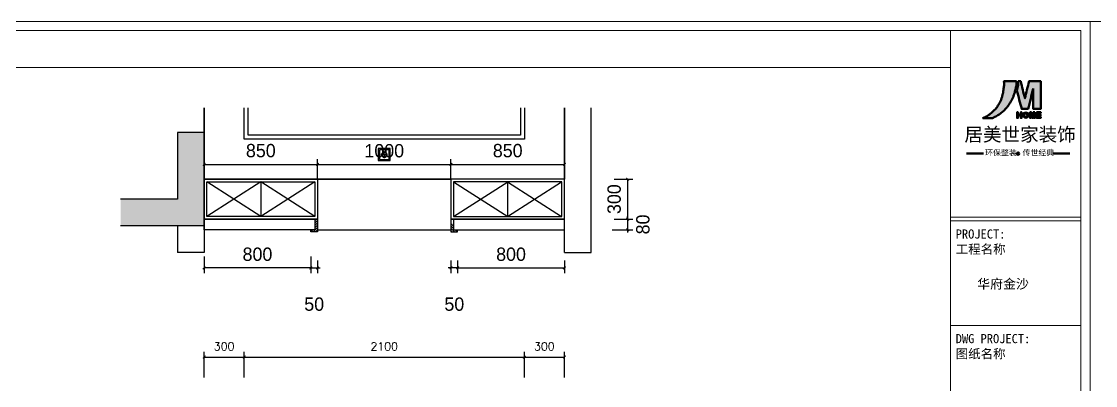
# Model space of a CAD drawing. Extents: x 643133 to 135659452, y -425133 to -387116.
# Drawn here: x 766907 to 774955, y -419129 to -416396 of the extents above; entities that cross this region are included whole.
import ezdxf
from ezdxf.enums import TextEntityAlignment as Align
from ezdxf.xclip import XClip

# ---------------------------------------------------------------- set-up
doc = ezdxf.new("R2010")
doc.units = 0
doc.header["$LTSCALE"] = 10
doc.header["$MEASUREMENT"] = 0
doc.header["$XCLIPFRAME"] = 0
for name, color, linetype in [('30', 30, 'Continuous'), ('34', 34, 'Continuous'), ('38', 38, 'Continuous')]:
    doc.layers.add(name, color=color, linetype=linetype)
doc.styles.add('12354', font='', dxfattribs={"height": 180})
doc.styles.add('ATT', font='')
doc.styles.get("Standard").update_dxf_attribs({"font": 'gbenor.shx', "bigfont": 'gbcbig.shx'})
doc.styles.add('外部标注', font='complex.shx')
doc.styles.add('标注', font='stylu.ttf')
doc.styles.get('12354').set_extended_font_data('SimSun')
doc.styles.get('ATT').set_extended_font_data('SimSun')
doc.dimstyles.new('平面布局内部', dxfattribs={"dimtxt": 60, "dimasz": 20, "dimexe": 40, "dimexo": 0, "dimgap": 50, "dimtad": 1, "dimdec": 0, "dimzin": 0, "dimdsep": 46, "dimtxsty": '外部标注', "dimblk": 'ARCHTICK', "dimcen": 5, "dimclrt": 56, "dimadec": 0, "dimazin": 0, "dimtfac": 1, "dimtdec": 0, "dimtmove": 2, "dimatfit": 3, "dimldrblk": 'DOT', "dimfxl": 40, "dimtolj": 1, "dimtzin": 0, "dimarcsym": 0})

# ---------------------------------------------------------------- blocks, each defined once
blk = doc.blocks.new('A$C2F4C2F6D')
at = {"layer": '34', "lineweight": 70}
h = blk.add_hatch(color=256, dxfattribs=at)
h.dxf.hatch_style = 1
edge = h.paths.add_edge_path()
edge.add_spline(control_points=[(739, 1367), (741, 1347), (745, 1304), (733, 1230), (722, 1159), (703, 1075), (674, 1004), (632, 932), (582, 861), (512, 804), (441, 747), (395, 727), (369, 716)], knot_values=[821.693615, 821.693615, 821.693615, 821.693615, 881.714285, 951.692164, 1042.873539, 1097.88705, 1211.017281, 1271.746573, 1347.160579, 1471.309437, 1537.857957, 1620.799899, 1620.799899, 1620.799899, 1620.799899], weights=[1, 1, 1, 1, 1, 1, 1, 1, 1, 1, 1, 1, 1], degree=3, periodic=0)
edge.add_spline(control_points=[(369, 716), (425, 716), (481, 716), (537, 716)], knot_values=[820.693615, 820.693615, 820.693615, 820.693615, 821.693615, 821.693615, 821.693615, 821.693615], weights=[1, 1, 1, 1], degree=3, periodic=0)
edge.add_spline(control_points=[(537, 716), (556, 726), (602, 749), (661, 783), (716, 827), (755, 866), (797, 912), (831, 959), (870, 1018), (901, 1075), (916, 1136), (936, 1188), (950, 1246), (959, 1299), (962, 1337), (962, 1359), (962, 1367)], knot_values=[0, 0, 0, 0, 63.625453, 157.471195, 201.223304, 273.64864, 324.749062, 388.755508, 445.405141, 541.77799, 574.43262, 635.347493, 707.473665, 753.740434, 797.337565, 820.693615, 820.693615, 820.693615, 820.693615], weights=[1, 1, 1, 1, 1, 1, 1, 1, 1, 1, 1, 1, 1, 1, 1, 1, 1], degree=3, periodic=0)
edge.add_spline(control_points=[(962, 1367), (888, 1367), (814, 1367), (739, 1367)], knot_values=[1620.799899, 1620.799899, 1620.799899, 1620.799899, 1621.799899, 1621.799899, 1621.799899, 1621.799899], weights=[1, 1, 1, 1], degree=3, periodic=0)
edge = h.paths.add_edge_path()
edge.add_spline(control_points=[(1109, 1067), (1084, 1167), (1060, 1267), (1035, 1367)], knot_values=[5, 5, 5, 5, 6, 6, 6, 6], weights=[1, 1, 1, 1], degree=3, periodic=0)
edge.add_spline(control_points=[(1035, 1367), (1020, 1367), (1006, 1367), (991, 1367)], knot_values=[6, 6, 6, 6, 7, 7, 7, 7], weights=[1, 1, 1, 1], degree=3, periodic=0)
edge.add_spline(control_points=[(991, 1367), (992, 1359), (993, 1338), (990, 1299), (982, 1253), (972, 1221), (967, 1205)], knot_values=[7, 7, 7, 7, 30.180111, 71.314603, 122.667075, 171.80595, 171.80595, 171.80595, 171.80595], weights=[1, 1, 1, 1, 1, 1, 1], degree=3, periodic=0)
edge.add_spline(control_points=[(967, 1205), (996, 1096), (1024, 987), (1053, 877)], knot_values=[171.80595, 171.80595, 171.80595, 171.80595, 172.80595, 172.80595, 172.80595, 172.80595], weights=[1, 1, 1, 1], degree=3, periodic=0)
edge.add_spline(control_points=[(1053, 877), (1091, 877), (1128, 877), (1166, 877)], knot_values=[172.80595, 172.80595, 172.80595, 172.80595, 173.80595, 173.80595, 173.80595, 173.80595], weights=[1, 1, 1, 1], degree=3, periodic=0)
edge.add_spline(control_points=[(1166, 877), (1196, 998), (1226, 1118), (1257, 1239)], knot_values=[173.80595, 173.80595, 173.80595, 173.80595, 174.80595, 174.80595, 174.80595, 174.80595], weights=[1, 1, 1, 1], degree=3, periodic=0)
edge.add_spline(control_points=[(1257, 1239), (1257, 1118), (1257, 998), (1257, 877)], knot_values=[0, 0, 0, 0, 1, 1, 1, 1], weights=[1, 1, 1, 1], degree=3, periodic=0)
edge.add_spline(control_points=[(1257, 877), (1301, 877), (1345, 877), (1388, 877)], knot_values=[1, 1, 1, 1, 2, 2, 2, 2], weights=[1, 1, 1, 1], degree=3, periodic=0)
edge.add_spline(control_points=[(1388, 877), (1388, 1041), (1388, 1204), (1388, 1367)], knot_values=[2, 2, 2, 2, 3, 3, 3, 3], weights=[1, 1, 1, 1], degree=3, periodic=0)
edge.add_spline(control_points=[(1388, 1367), (1320, 1367), (1251, 1367), (1183, 1367)], knot_values=[3, 3, 3, 3, 4, 4, 4, 4], weights=[1, 1, 1, 1], degree=3, periodic=0)
edge.add_spline(control_points=[(1183, 1367), (1158, 1267), (1134, 1167), (1109, 1067)], knot_values=[4, 4, 4, 4, 5, 5, 5, 5], weights=[1, 1, 1, 1], degree=3, periodic=0)
h = blk.add_hatch(color=256, dxfattribs=at)
h.dxf.hatch_style = 1
h.paths.add_polyline_path([(1051, 819), (1036, 819), (1036, 777), (986, 777), (986, 819), (971, 819), (971, 719), (986, 719), (986, 762), (1036, 762), (1036, 719), (1051, 719)])
h = blk.add_hatch(color=256, dxfattribs=at)
h.dxf.hatch_style = 1
h.paths.add_polyline_path([(1168, 769, 1), (1077, 769, 1)])
h.paths.add_polyline_path([(1092, 769, -1), (1153, 769, -1)], flags=16)
h = blk.add_hatch(color=256, dxfattribs=at)
h.dxf.hatch_style = 1
h.paths.add_polyline_path([(1213, 804), (1215, 804), (1232, 719), (1253, 719), (1269, 804), (1271, 804), (1271, 719), (1286, 719), (1286, 819), (1256, 819), (1242, 744), (1228, 819), (1198, 819), (1198, 719), (1213, 719)])
h = blk.add_hatch(color=256, dxfattribs=at)
h.dxf.hatch_style = 1
h.paths.add_polyline_path([(1336, 760), (1386, 760), (1386, 776), (1336, 776), (1336, 804), (1388, 804), (1388, 819), (1318, 819), (1318, 804), (1318, 719), (1336, 719), (1388, 719), (1388, 734), (1336, 734)])
h = blk.add_hatch(color=256, dxfattribs=at)
h.dxf.hatch_style = 1
h.paths.add_polyline_path([(1009, 89, 1), (969, 89, 1)])
for p, q in [((1198, 819), (1228, 819)), ((1207, 819), (1222, 819)), ((1215, 804), (1232, 719)), ((1228, 819), (1242, 744)), ((1242, 744), (1256, 819)), ((1253, 719), (1269, 804)), ((1266, 819), (1256, 819)), ((1286, 819), (1256, 819)), ((1253, 719), (1232, 719)), ((376, 89), (76, 89)), ((1601, 89), (1901, 89))]:
    blk.add_line(p, q, dxfattribs=at)
for points in [[(986, 762), (986, 719), (971, 719), (971, 819), (986, 819), (986, 777)], [(986, 777), (1036, 777)], [(1036, 762), (986, 762)], [(1036, 762), (1036, 719), (1051, 719), (1051, 819), (1036, 819), (1036, 777)], [(1215, 804), (1213, 804), (1213, 719), (1198, 719), (1198, 819)], [(1269, 804), (1271, 804), (1271, 719), (1286, 719), (1286, 819)], [(1336, 804), (1388, 804), (1388, 819), (1318, 819), (1318, 804)], [(1336, 719), (1318, 719), (1318, 804)], [(1336, 734), (1388, 734), (1388, 719), (1318, 719), (1318, 734)], [(1336, 804), (1336, 776)], [(1336, 776), (1386, 776), (1386, 760), (1336, 760)], [(1336, 760), (1336, 734)]]:
    blk.add_lwpolyline(points, dxfattribs=at)
for centre, radius in [((1123, 769), 45.5), ((1123, 769), 30.5), ((989, 89), 20)]:
    blk.add_circle(centre, radius, dxfattribs=at)
for points, knots in [([(962, 1367), (962, 1359), (962, 1337), (959, 1299), (950, 1246), (936, 1188), (916, 1136), (901, 1075), (870, 1018), (831, 959), (797, 912), (755, 866), (716, 827), (661, 783), (602, 749), (556, 726), (537, 716), (481, 716), (425, 716), (369, 716), (395, 727), (441, 747), (512, 804), (582, 861), (632, 932), (674, 1004), (703, 1075), (722, 1159), (733, 1230), (745, 1304), (741, 1347), (739, 1367), (814, 1367), (888, 1367), (962, 1367)], [0, 0, 0, 0, 23.35605, 66.953181, 113.21995, 185.346122, 246.260995, 278.915625, 375.288474, 431.938107, 495.944553, 547.044975, 619.470311, 663.22242, 757.068162, 820.693615, 820.693615, 820.693615, 821.693615, 821.693615, 821.693615, 904.635557, 971.184077, 1095.332935, 1170.74694, 1231.476232, 1344.606464, 1399.619975, 1490.80135, 1560.779229, 1620.799899, 1620.799899, 1620.799899, 1621.799899, 1621.799899, 1621.799899, 1621.799899]), ([(1257, 1239), (1257, 1118), (1257, 998), (1257, 877), (1301, 877), (1345, 877), (1388, 877), (1388, 1041), (1388, 1204), (1388, 1367), (1320, 1367), (1251, 1367), (1183, 1367), (1158, 1267), (1134, 1167), (1109, 1067), (1084, 1167), (1060, 1267), (1035, 1367), (1020, 1367), (1006, 1367), (991, 1367), (992, 1359), (993, 1338), (990, 1299), (982, 1253), (972, 1221), (967, 1205), (996, 1096), (1024, 987), (1053, 877), (1091, 877), (1128, 877), (1166, 877), (1196, 998), (1226, 1118), (1257, 1239)], [0, 0, 0, 0, 1, 1, 1, 2, 2, 2, 3, 3, 3, 4, 4, 4, 5, 5, 5, 6, 6, 6, 7, 7, 7, 30.180111, 71.314603, 122.667075, 171.80595, 171.80595, 171.80595, 172.80595, 172.80595, 172.80595, 173.80595, 173.80595, 173.80595, 174.80595, 174.80595, 174.80595, 174.80595])]:
    blk.add_open_spline(points, degree=3, knots=knots, dxfattribs=at)
at = {"layer": '34', "lineweight": 70, "attachment_point": 1}
for s, insert, char_height, width in [('{\\fMicrosoft YaHei|b0|i0|c134|p34;居美世家装饰}', (42, 547), 240, 1991.83), ('{\\fMicrosoft YaHei|b0|i0|c134|p34;环保整装   传世经典}', (406, 155), 100, 2388.72)]:
    blk.add_mtext(s, dxfattribs=dict(at, insert=insert, char_height=char_height, width=width))
blk = doc.blocks.new('5435432')
at = {"layer": '38', "lineweight": 13}
for p, q in [((682744, -387889), (713632, -387889)), ((682744, -409731), (682744, -387889)), ((713632, -387889), (713632, -409731))]:
    blk.add_line(p, q, dxfattribs=at)
at = {"layer": '38', "lineweight": 5}
for p, q in [((682966, -388111), (713410, -388111)), ((710237, -388111), (710237, -409509)), ((713410, -388111), (713410, -409509)), ((685687, -389010), (710237, -389010)), ((710237, -392654), (713410, -392654)), ((710237, -392744), (713410, -392744)), ((710237, -395299), (713410, -395299))]:
    blk.add_line(p, q, dxfattribs=at)
at = {"layer": '34', "xscale": 1.378752506629098, "yscale": 1.37875250664365, "zscale": 1.378752506635597}
blk.add_blockref('A$C2F4C2F6D', (710518, -391231), dxfattribs=at)
at = {"layer": '34', "style": '12354'}
for s, height, p in [('PROJECT:', 222.2, (710364, -393068)), ('工程名称', 222.2, (710364, -393437)), ('DWG PROJECT:', 222.22, (710364, -395617)), ('图纸名称', 222.2, (710364, -395986))]:
    blk.add_text(s, height=height, dxfattribs=at).set_placement(p, align=Align.MIDDLE_LEFT)
at = {"layer": '34', "insert": (685900, -389051), "char_height": 87.68, "width": 134889609.43, "attachment_point": 1}
blk.add_mtext('{\\fSimSun|b0|i0|c134|p2;Chengdu Hong yu Decoration co.,Ltd\\fArial|b0|i0|c0|p34;}', dxfattribs=at)
at = {"layer": '34', "linetype": 'ByBlock', "lineweight": -3, "insert": (710887, -394168), "char_height": 230.4, "width": 1957.95, "attachment_point": 1, "style": 'ATT'}
blk.add_mtext('华府金沙', dxfattribs=at)
blk = doc.blocks.new('A$C4FE514A6')
at = {"layer": '38'}
h = blk.add_hatch(color=256, dxfattribs=at)
h.paths.add_polyline_path([(218, 150), (202, 150, -0.198912), (186, 114, -0.198912), (150, 98), (150, 82, 0.198912), (198, 102, 0.198912)])
h.paths.add_polyline_path([(150, 218), (150, 202, -0.414214), (202, 150), (218, 150, 0.414214)])
h.paths.add_polyline_path([(150, 202), (150, 218, 0.198912), (102, 198, 0.198912), (82, 150), (98, 150, -0.198912), (114, 186, -0.198912)])
h.paths.add_polyline_path([(150, 82), (150, 98, -0.414214), (98, 150), (82, 150, 0.414214)])
at = {"layer": '34'}
for p, q in [((140, 150), (67, 150)), ((145, 150), (155, 150)), ((150, 160), (150, 247)), ((150, 145), (150, 155)), ((150, 140), (150, 62)), ((160, 150), (236, 150))]:
    blk.add_line(p, q, dxfattribs=at)
at = {"layer": '34', "linetype": 'ByBlock'}
blk.add_lwpolyline([(300, 0), (0, 0), (0, 300), (300, 300)], close=True, dxfattribs=at)
at = {"layer": '34'}
for radius in [67.7, 51.6]:
    blk.add_circle((150, 150), radius, dxfattribs=at)
at = {"layer": '38', "linetype": 'ByBlock'}
blk.add_lwpolyline([(270, 30), (30, 30), (30, 270), (270, 270)], close=True, dxfattribs=at)
blk = doc.blocks.new('_ArchTick')
at = {"color": 0, "linetype": 'ByBlock', "const_width": 0.4}
blk.add_lwpolyline([(-0.5, -0.5), (0.5, 0.5)], dxfattribs=at)
blk = doc.blocks.new('*D355')
at = {"layer": '34', "color": 0, "lineweight": -2}
for p, q in [((759239.9, -418311.1), (759239.9, -418160.2)), ((760089.9, -418311.1), (760089.9, -418160.2)), ((759239.9, -418200.2), (760089.9, -418200.2))]:
    blk.add_line(p, q, dxfattribs=at)
at = {"layer": 'Defpoints', "color": 0}
for p in [(760089.9, -418200.2), (759239.9, -418311.1), (760089.9, -418311.1)]:
    blk.add_point(p, dxfattribs=at)
at = {"layer": '34', "color": 0, "lineweight": -2, "xscale": 20, "yscale": 20, "zscale": 20, "rotation": 180}
blk.add_blockref('_ArchTick', (759239.9, -418200.2), dxfattribs=at)
at = {"layer": '34', "color": 0, "lineweight": -2, "xscale": 20, "yscale": 20, "zscale": 20}
blk.add_blockref('_ArchTick', (760089.9, -418200.2), dxfattribs=at)
at = {"layer": '34', "color": 56, "insert": (759664.9, -418097.7), "char_height": 100, "attachment_point": 5, "style": '标注'}
blk.add_mtext('\\A1;850', dxfattribs=at)
blk = doc.blocks.new('_Dot')
at = {"color": 0, "linetype": 'ByBlock', "lineweight": -2}
blk.add_line((-0.5, 0), (-1, 0), dxfattribs=at)
at = {"color": 0, "linetype": 'ByBlock', "const_width": 0.5}
blk.add_lwpolyline([(-0.25, 0, 1), (0.25, 0, 1)], format="xyb", close=True, dxfattribs=at)
blk = doc.blocks.new('*D356')
at = {"layer": '34', "color": 0, "lineweight": -2}
for p, q in [((760089.9, -418311.1), (760089.9, -418160.2)), ((761089.9, -418311.1), (761089.9, -418160.2)), ((760089.9, -418200.2), (761089.9, -418200.2))]:
    blk.add_line(p, q, dxfattribs=at)
at = {"layer": 'Defpoints', "color": 0}
for p in [(761089.9, -418200.2), (760089.9, -418311.1), (761089.9, -418311.1)]:
    blk.add_point(p, dxfattribs=at)
at = {"layer": '34', "color": 0, "lineweight": -2, "xscale": 20, "yscale": 20, "zscale": 20, "rotation": 180}
blk.add_blockref('_ArchTick', (760089.9, -418200.2), dxfattribs=at)
at = {"layer": '34', "color": 0, "lineweight": -2, "xscale": 20, "yscale": 20, "zscale": 20}
blk.add_blockref('_ArchTick', (761089.9, -418200.2), dxfattribs=at)
at = {"layer": '34', "color": 56, "insert": (760589.9, -418098.4), "char_height": 100, "attachment_point": 5, "style": '标注'}
blk.add_mtext('\\A1;1000', dxfattribs=at)
blk = doc.blocks.new('*D357')
at = {"layer": '34', "color": 0, "lineweight": -2}
for p, q in [((761089.9, -418311.1), (761089.9, -418160.2)), ((761939.9, -418311.1), (761939.9, -418160.2)), ((761089.9, -418200.2), (761939.9, -418200.2))]:
    blk.add_line(p, q, dxfattribs=at)
at = {"layer": 'Defpoints', "color": 0}
for p in [(761939.9, -418200.2), (761089.9, -418311.1), (761939.9, -418311.1)]:
    blk.add_point(p, dxfattribs=at)
at = {"layer": '34', "color": 0, "lineweight": -2, "xscale": 20, "yscale": 20, "zscale": 20, "rotation": 180}
blk.add_blockref('_ArchTick', (761089.9, -418200.2), dxfattribs=at)
at = {"layer": '34', "color": 0, "lineweight": -2, "xscale": 20, "yscale": 20, "zscale": 20}
blk.add_blockref('_ArchTick', (761939.9, -418200.2), dxfattribs=at)
at = {"layer": '34', "color": 56, "insert": (761514.9, -418097.7), "char_height": 100, "attachment_point": 5, "style": '标注'}
blk.add_mtext('\\A1;850', dxfattribs=at)
blk = doc.blocks.new('*D358')
at = {"layer": '34', "color": 0, "lineweight": -2}
for p, q in [((760039.9, -418921.3), (760039.9, -419017.4)), ((760089.9, -418921.3), (760089.9, -419017.4)), ((760039.9, -418977.4), (760019.9, -418977.4)), ((760039.9, -418977.4), (760089.9, -418977.4)), ((760089.9, -418977.4), (760109.9, -418977.4))]:
    blk.add_line(p, q, dxfattribs=at)
at = {"layer": 'Defpoints', "color": 0}
for p in [(760039.9, -418921.3), (760089.9, -418921.3), (760089.9, -418977.4)]:
    blk.add_point(p, dxfattribs=at)
at = {"layer": '34', "color": 0, "lineweight": -2, "xscale": 20, "yscale": 20, "zscale": 20}
blk.add_blockref('_ArchTick', (760039.9, -418977.4), dxfattribs=at)
at = {"layer": '34', "color": 0, "lineweight": -2, "xscale": 20, "yscale": 20, "zscale": 20, "rotation": 180}
blk.add_blockref('_ArchTick', (760089.9, -418977.4), dxfattribs=at)
at = {"layer": '34', "color": 56, "insert": (760064.9, -419250), "char_height": 100, "attachment_point": 5, "style": '标注'}
blk.add_mtext('\\A1;50', dxfattribs=at)
blk = doc.blocks.new('*D359')
at = {"layer": '34', "color": 0, "lineweight": -2}
for p, q in [((759239.9, -418891.3), (759239.9, -419017.4)), ((760039.9, -418891.3), (760039.9, -419017.4)), ((760039.9, -418977.4), (759239.9, -418977.4))]:
    blk.add_line(p, q, dxfattribs=at)
at = {"layer": 'Defpoints', "color": 0}
for p in [(759239.9, -418891.3), (760039.9, -418891.3), (759239.9, -418977.4)]:
    blk.add_point(p, dxfattribs=at)
at = {"layer": '34', "color": 0, "lineweight": -2, "xscale": 20, "yscale": 20, "zscale": 20, "rotation": 180}
blk.add_blockref('_ArchTick', (759239.9, -418977.4), dxfattribs=at)
at = {"layer": '34', "color": 0, "lineweight": -2, "xscale": 20, "yscale": 20, "zscale": 20}
blk.add_blockref('_ArchTick', (760039.9, -418977.4), dxfattribs=at)
at = {"layer": '34', "color": 56, "insert": (759639.9, -418875.3), "char_height": 100, "attachment_point": 5, "style": '标注'}
blk.add_mtext('\\A1;800', dxfattribs=at)
blk = doc.blocks.new('*D360')
at = {"layer": '34', "color": 0, "lineweight": -2}
for p, q in [((761089.9, -418921.3), (761089.9, -419017.4)), ((761139.9, -418921.3), (761139.9, -419017.4)), ((761089.9, -418977.4), (761069.9, -418977.4)), ((761139.9, -418977.4), (761089.9, -418977.4)), ((761139.9, -418977.4), (761159.9, -418977.4))]:
    blk.add_line(p, q, dxfattribs=at)
at = {"layer": 'Defpoints', "color": 0}
for p in [(761089.9, -418921.3), (761139.9, -418921.3), (761089.9, -418977.4)]:
    blk.add_point(p, dxfattribs=at)
at = {"layer": '34', "color": 0, "lineweight": -2, "xscale": 20, "yscale": 20, "zscale": 20}
blk.add_blockref('_ArchTick', (761089.9, -418977.4), dxfattribs=at)
at = {"layer": '34', "color": 0, "lineweight": -2, "xscale": 20, "yscale": 20, "zscale": 20, "rotation": 180}
blk.add_blockref('_ArchTick', (761139.9, -418977.4), dxfattribs=at)
at = {"layer": '34', "color": 56, "insert": (761114.9, -419250), "char_height": 100, "attachment_point": 5, "style": '标注'}
blk.add_mtext('\\A1;50', dxfattribs=at)
blk = doc.blocks.new('*D361')
at = {"layer": '34', "color": 0, "lineweight": -2}
for p, q in [((761139.9, -418921.3), (761139.9, -419017.4)), ((761939.9, -418921.3), (761939.9, -419017.4)), ((761139.9, -418977.4), (761939.9, -418977.4))]:
    blk.add_line(p, q, dxfattribs=at)
at = {"layer": 'Defpoints', "color": 0}
for p in [(761139.9, -418921.3), (761939.9, -418921.3), (761939.9, -418977.4)]:
    blk.add_point(p, dxfattribs=at)
at = {"layer": '34', "color": 0, "lineweight": -2, "xscale": 20, "yscale": 20, "zscale": 20, "rotation": 180}
blk.add_blockref('_ArchTick', (761139.9, -418977.4), dxfattribs=at)
at = {"layer": '34', "color": 0, "lineweight": -2, "xscale": 20, "yscale": 20, "zscale": 20}
blk.add_blockref('_ArchTick', (761939.9, -418977.4), dxfattribs=at)
at = {"layer": '34', "color": 56, "insert": (761539.9, -418875.3), "char_height": 100, "attachment_point": 5, "style": '标注'}
blk.add_mtext('\\A1;800', dxfattribs=at)
blk = doc.blocks.new('*D362')
at = {"layer": '34', "color": 0, "lineweight": -2}
for p, q in [((762312.1, -418311.1), (762453.8, -418311.1)), ((762413.8, -418311.1), (762413.8, -418611.1)), ((762312.1, -418611.1), (762453.8, -418611.1))]:
    blk.add_line(p, q, dxfattribs=at)
at = {"layer": 'Defpoints', "color": 0}
for p in [(762312.1, -418311.1), (762312.1, -418611.1), (762413.8, -418611.1)]:
    blk.add_point(p, dxfattribs=at)
at = {"layer": '34', "color": 0, "lineweight": -2, "xscale": 20, "yscale": 20, "zscale": 20}
for p, rotation in [((762413.8, -418311.1), 90), ((762413.8, -418611.1), 270)]:
    blk.add_blockref('_ArchTick', p, dxfattribs=dict(at, rotation=rotation))
at = {"layer": '34', "color": 56, "insert": (762313.1, -418461.1), "char_height": 100, "attachment_point": 5, "rotation": 90, "style": '标注'}
blk.add_mtext('\\A1;300', dxfattribs=at)
blk = doc.blocks.new('*D363')
at = {"layer": '34', "color": 0, "lineweight": -2}
for p, q in [((762413.8, -418611.1), (762413.8, -418591.1)), ((762312.1, -418611.1), (762453.8, -418611.1)), ((762413.8, -418611.1), (762413.8, -418691.1)), ((762296.9, -418691.1), (762453.8, -418691.1)), ((762413.8, -418691.1), (762413.8, -418711.1))]:
    blk.add_line(p, q, dxfattribs=at)
at = {"layer": 'Defpoints', "color": 0}
for p in [(762312.1, -418611.1), (762296.9, -418691.1), (762413.8, -418691.1)]:
    blk.add_point(p, dxfattribs=at)
at = {"layer": '34', "color": 0, "lineweight": -2, "xscale": 20, "yscale": 20, "zscale": 20}
for p, rotation in [((762413.8, -418611.1), 270), ((762413.8, -418691.1), 90)]:
    blk.add_blockref('_ArchTick', p, dxfattribs=dict(at, rotation=rotation))
at = {"layer": '34', "color": 56, "insert": (762528.4, -418651.1), "char_height": 100, "attachment_point": 5, "rotation": 90, "style": '标注'}
blk.add_mtext('\\A1;80', dxfattribs=at)
blk = doc.blocks.new('*D421')
at = {"layer": '34', "color": 0, "lineweight": -2}
for p, q in [((768275.3, -419068.7), (768275.3, -418874.7)), ((768275.3, -418914.7), (768575.3, -418914.7)), ((768575.3, -419068.7), (768575.3, -418874.7))]:
    blk.add_line(p, q, dxfattribs=at)
at = {"layer": 'Defpoints', "color": 0}
for p in [(768575.3, -418914.7), (768275.3, -419068.7), (768575.3, -419068.7)]:
    blk.add_point(p, dxfattribs=at)
at = {"layer": '34', "color": 0, "lineweight": -2, "xscale": 20, "yscale": 20, "zscale": 20, "rotation": 180}
blk.add_blockref('_ArchTick', (768275.3, -418914.7), dxfattribs=at)
at = {"layer": '34', "color": 0, "lineweight": -2, "xscale": 20, "yscale": 20, "zscale": 20}
blk.add_blockref('_ArchTick', (768575.3, -418914.7), dxfattribs=at)
at = {"layer": '34', "color": 56, "insert": (768425.3, -418834.7), "char_height": 60, "attachment_point": 5, "style": '外部标注'}
blk.add_mtext('\\A1;300', dxfattribs=at)
blk = doc.blocks.new('*D422')
at = {"layer": '34', "color": 0, "lineweight": -2}
for p, q in [((768575.3, -419068.7), (768575.3, -418874.7)), ((768575.3, -418914.7), (770675.3, -418914.7)), ((770675.3, -419068.7), (770675.3, -418874.7))]:
    blk.add_line(p, q, dxfattribs=at)
at = {"layer": 'Defpoints', "color": 0}
for p in [(770675.3, -418914.7), (768575.3, -419068.7), (770675.3, -419068.7)]:
    blk.add_point(p, dxfattribs=at)
at = {"layer": '34', "color": 0, "lineweight": -2, "xscale": 20, "yscale": 20, "zscale": 20, "rotation": 180}
blk.add_blockref('_ArchTick', (768575.3, -418914.7), dxfattribs=at)
at = {"layer": '34', "color": 0, "lineweight": -2, "xscale": 20, "yscale": 20, "zscale": 20}
blk.add_blockref('_ArchTick', (770675.3, -418914.7), dxfattribs=at)
at = {"layer": '34', "color": 56, "insert": (769625.3, -418834.7), "char_height": 60, "attachment_point": 5, "style": '外部标注'}
blk.add_mtext('\\A1;2100', dxfattribs=at)
blk = doc.blocks.new('*D423')
at = {"layer": '34', "color": 0, "lineweight": -2}
for p, q in [((770675.3, -419068.7), (770675.3, -418874.7)), ((770675.3, -418914.7), (770975.3, -418914.7)), ((770975.3, -419068.7), (770975.3, -418874.7))]:
    blk.add_line(p, q, dxfattribs=at)
at = {"layer": 'Defpoints', "color": 0}
for p in [(770975.3, -418914.7), (770675.3, -419068.7), (770975.3, -419068.7)]:
    blk.add_point(p, dxfattribs=at)
at = {"layer": '34', "color": 0, "lineweight": -2, "xscale": 20, "yscale": 20, "zscale": 20, "rotation": 180}
blk.add_blockref('_ArchTick', (770675.3, -418914.7), dxfattribs=at)
at = {"layer": '34', "color": 0, "lineweight": -2, "xscale": 20, "yscale": 20, "zscale": 20}
blk.add_blockref('_ArchTick', (770975.3, -418914.7), dxfattribs=at)
at = {"layer": '34', "color": 56, "insert": (770825.3, -418834.7), "char_height": 60, "attachment_point": 5, "style": '外部标注'}
blk.add_mtext('\\A1;300', dxfattribs=at)
blk = doc.blocks.new('76868')
at = {"layer": '34'}
blk.add_hatch(color=256, dxfattribs=at).paths.add_polyline_path([(756039.9, -418461.1), (756039.9, -419361.1), (756239.9, -419361.1), (756239.9, -418661.1), (759239.9, -418661.1), (759239.9, -417961.1), (759039.9, -417961.1), (759039.9, -418461.1)])
h = blk.add_hatch(dxfattribs=at)
h.set_pattern_fill('ANSI31', color=256, scale=100, style=0)
h.set_pattern_definition([(45, (0, -30), (-8.83883476, 8.83883476), [])])
h.paths.add_polyline_path([(760069.9, -418691.1), (760039.9, -418691.1), (760039.9, -418706.1), (760089.9, -418706.1), (760089.9, -418691.1), (760089.9, -418611.1), (760069.9, -418611.1)])
h = blk.add_hatch(dxfattribs=at)
h.set_pattern_fill('ANSI31', color=256, scale=100, style=0)
h.set_pattern_definition([(135, (1521179.813, -30), (8.83883476, 8.83883476), [])])
h.paths.add_polyline_path([(761089.9, -418641.1), (761109.9, -418641.1), (761109.9, -418691.1), (761139.9, -418691.1), (761139.9, -418706.1), (761089.9, -418706.1), (761089.9, -418691.1)])
at = {"layer": '30'}
for p, q in [((761939.9, -418861.1), (761939.9, -416161.1)), ((762139.9, -418861.1), (762139.9, -416161.1)), ((759239.9, -417961.1), (759039.9, -417961.1)), ((759039.9, -417961.1), (759039.9, -418461.1)), ((759239.9, -417961.1), (759239.9, -418861.1)), ((759039.9, -418461.1), (756039.9, -418461.1)), ((759239.9, -418661.1), (756239.9, -418661.1)), ((759039.9, -418661.1), (759039.9, -418861.1)), ((759239.9, -418861.1), (759039.9, -418861.1)), ((761939.9, -418861.1), (762139.9, -418861.1))]:
    blk.add_line(p, q, dxfattribs=at)
at = {"layer": '34', "color": 1}
blk.add_line((760534.7, -417144.1), (760534.7, -417444.1), dxfattribs=at)
at = {"layer": '34'}
for p, q in [((759664.9, -418591.1), (759259.9, -418331.1)), ((759664.9, -418331.1), (759259.9, -418591.1)), ((759664.9, -418331.1), (759664.9, -418591.1)), ((760069.9, -418331.1), (759664.9, -418591.1)), ((760069.9, -418591.1), (759664.9, -418331.1)), ((760089.9, -418311.1), (761089.9, -418311.1)), ((761109.9, -418331.1), (761514.9, -418591.1)), ((761109.9, -418591.1), (761514.9, -418331.1)), ((761513.9, -418331.1), (761513.9, -418591.1)), ((761513.9, -418331.1), (761513.9, -418591.1)), ((761513.9, -418591.1), (761918.9, -418331.1)), ((761513.9, -418331.1), (761918.9, -418591.1)), ((760069.9, -418611.1), (760069.9, -418691.1)), ((761109.9, -418611.1), (761109.9, -418691.1)), ((760039.9, -418706.1), (760039.9, -418691.1)), ((760089.9, -418706.1), (760039.9, -418706.1)), ((760089.9, -418691.1), (761089.9, -418691.1)), ((760089.9, -418691.1), (760089.9, -418706.1)), ((761089.9, -418691.1), (761089.9, -418706.1)), ((761089.9, -418706.1), (761139.9, -418706.1)), ((761139.9, -418706.1), (761139.9, -418691.1))]:
    blk.add_line(p, q, dxfattribs=at)
for points in [[(759239.9, -416411.1), (761939.9, -416411.1), (761939.9, -418311.1), (759239.9, -418311.1)], [(759239.9, -416411.1), (761939.9, -416411.1), (761939.9, -418311.1), (759239.9, -418311.1)], [(759539.9, -416561.1), (761639.9, -416561.1), (761639.9, -418011.1), (759539.9, -418011.1)], [(759569.9, -416591.1), (761609.9, -416591.1), (761609.9, -417981.1), (759569.9, -417981.1)], [(759239.9, -418311.1), (760089.9, -418311.1), (760089.9, -418611.1), (759239.9, -418611.1)], [(759259.9, -418331.1), (760069.9, -418331.1), (760069.9, -418591.1), (759259.9, -418591.1)], [(761939.9, -418311.1), (761089.9, -418311.1), (761089.9, -418611.1), (761939.9, -418611.1)], [(761919.9, -418331.1), (761109.9, -418331.1), (761109.9, -418591.1), (761919.9, -418591.1)]]:
    blk.add_lwpolyline(points, close=True, dxfattribs=at)
at = {"layer": '34', "color": 1}
blk.add_lwpolyline([(760309.7, -417144.1), (760759.7, -417144.1), (760759.7, -417444.1), (760309.7, -417444.1)], close=True, dxfattribs=at)
at = {"layer": '34'}
for points in [[(760069.9, -418691.1), (759239.9, -418691.1), (759239.9, -418611.1), (760089.9, -418611.1), (760089.9, -418691.1)], [(761109.9, -418691.1), (761939.9, -418691.1), (761939.9, -418611.1), (761089.9, -418611.1), (761089.9, -418691.1)]]:
    blk.add_lwpolyline(points, dxfattribs=at)
at = {"layer": '38'}
blk.add_line((759239.9, -417061.1), (759239.9, -417961.1), dxfattribs=at)
at = {"xscale": -0.3000000000465661, "yscale": 0.2999999999883585, "zscale": 0.3}
blk.add_blockref('A$C4FE514A6', (760634.9, -418172.1), dxfattribs=at)
at = {"layer": '34'}
for base, p1, p2, picture, middle in [((760089.9, -418200.2), (759239.9, -418311.1), (760089.9, -418311.1), '*D355', (759664.9, -418097.7)), ((761089.9, -418200.2), (760089.9, -418311.1), (761089.9, -418311.1), '*D356', (760589.9, -418098.4)), ((761939.9, -418200.2), (761089.9, -418311.1), (761939.9, -418311.1), '*D357', (761514.9, -418097.7)), ((759239.9, -418977.4), (760039.9, -418891.3), (759239.9, -418891.3), '*D359', (759639.9, -418875.3)), ((760089.9, -418977.4), (760039.9, -418921.3), (760089.9, -418921.3), '*D358', (760064.9, -419250))]:
    dim = blk.add_linear_dim(base=base, p1=p1, p2=p2, dimstyle='平面布局内部', dxfattribs=at)
    dim.commit()
    dim.dimension.update_dxf_attribs({"geometry": picture, "text_midpoint": middle})
for base, p1, p2, picture, middle in [((762413.8, -418611.1), (762312.1, -418311.1), (762312.1, -418611.1), '*D362', (762313.1, -418461.1)), ((762413.8, -418691.1), (762312.1, -418611.1), (762296.9, -418691.1), '*D363', (762528.4, -418651.1))]:
    dim = blk.add_linear_dim(base=base, p1=p1, p2=p2, angle=90, dimstyle='平面布局内部', dxfattribs=at)
    dim.commit()
    dim.dimension.update_dxf_attribs({"geometry": picture, "text_midpoint": middle, "dimtype": 128})
for base, p2, picture, middle in [((761939.9, -418977.4), (761939.9, -418921.3), '*D361', (761539.9, -418875.3)), ((761089.9, -418977.4), (761089.9, -418921.3), '*D360', (761114.9, -419250))]:
    dim = blk.add_linear_dim(base=base, p1=(761139.9, -418921.3), p2=p2, angle=180, dimstyle='平面布局内部', dxfattribs=at)
    dim.commit()
    dim.dimension.update_dxf_attribs({"geometry": picture, "text_midpoint": middle})

msp = doc.modelspace()

# ---------------------------------------------------------------- block references
at = {"layer": '34'}
for p, xscale, yscale, zscale in [((427635.4, -261240.5), 0.3999999999941792, 0.3999999999941792, 0.4), ((439990.7, -261240.5), 0.3999999999941792, 0.3999999999941792, 0.4), ((515158.5, -296926.2), 0.3080000000045402, 0.3079999999972642, 0.308), ((482615.1, -273032.3), 0.3696000000054482, 0.3695999999908963, 0.3696), ((536088.4, -296926.2), 0.3080000000045402, 0.3079999999972642, 0.308), ((545602, -296926.2), 0.3080000000045402, 0.3079999999972642, 0.308), ((555115.6, -296926.2), 0.3080000000045402, 0.3079999999972642, 0.308), ((522572.2, -273032.3), 0.3696000000054482, 0.3695999999908963, 0.3696)]:
    msp.add_blockref('5435432', p, dxfattribs=dict(at, xscale=xscale, yscale=yscale, zscale=zscale))
ref = msp.add_blockref('76868', (9035.4, 731.8), dxfattribs=at)
XClip(ref).set_block_clipping_path([(758613.519147473, -419455.179591913), (762810.542348845, -417776.1976490155)])

# ---------------------------------------------------------------- dimensions: what is measured, and where the dimension line sits
for base, p1, p2, picture, middle in [((768575.3, -418914.7), (768275.3, -419068.7), (768575.3, -419068.7), '*D421', (768425.3, -418834.7)), ((770675.3, -418914.7), (768575.3, -419068.7), (770675.3, -419068.7), '*D422', (769625.3, -418834.7)), ((770975.3, -418914.7), (770675.3, -419068.7), (770975.3, -419068.7), '*D423', (770825.3, -418834.7))]:
    dim = msp.add_linear_dim(base=base, p1=p1, p2=p2, dimstyle='平面布局内部', dxfattribs=at)
    dim.commit()
    dim.dimension.update_dxf_attribs({"geometry": picture, "text_midpoint": middle})

doc.saveas('drawing.dxf')
